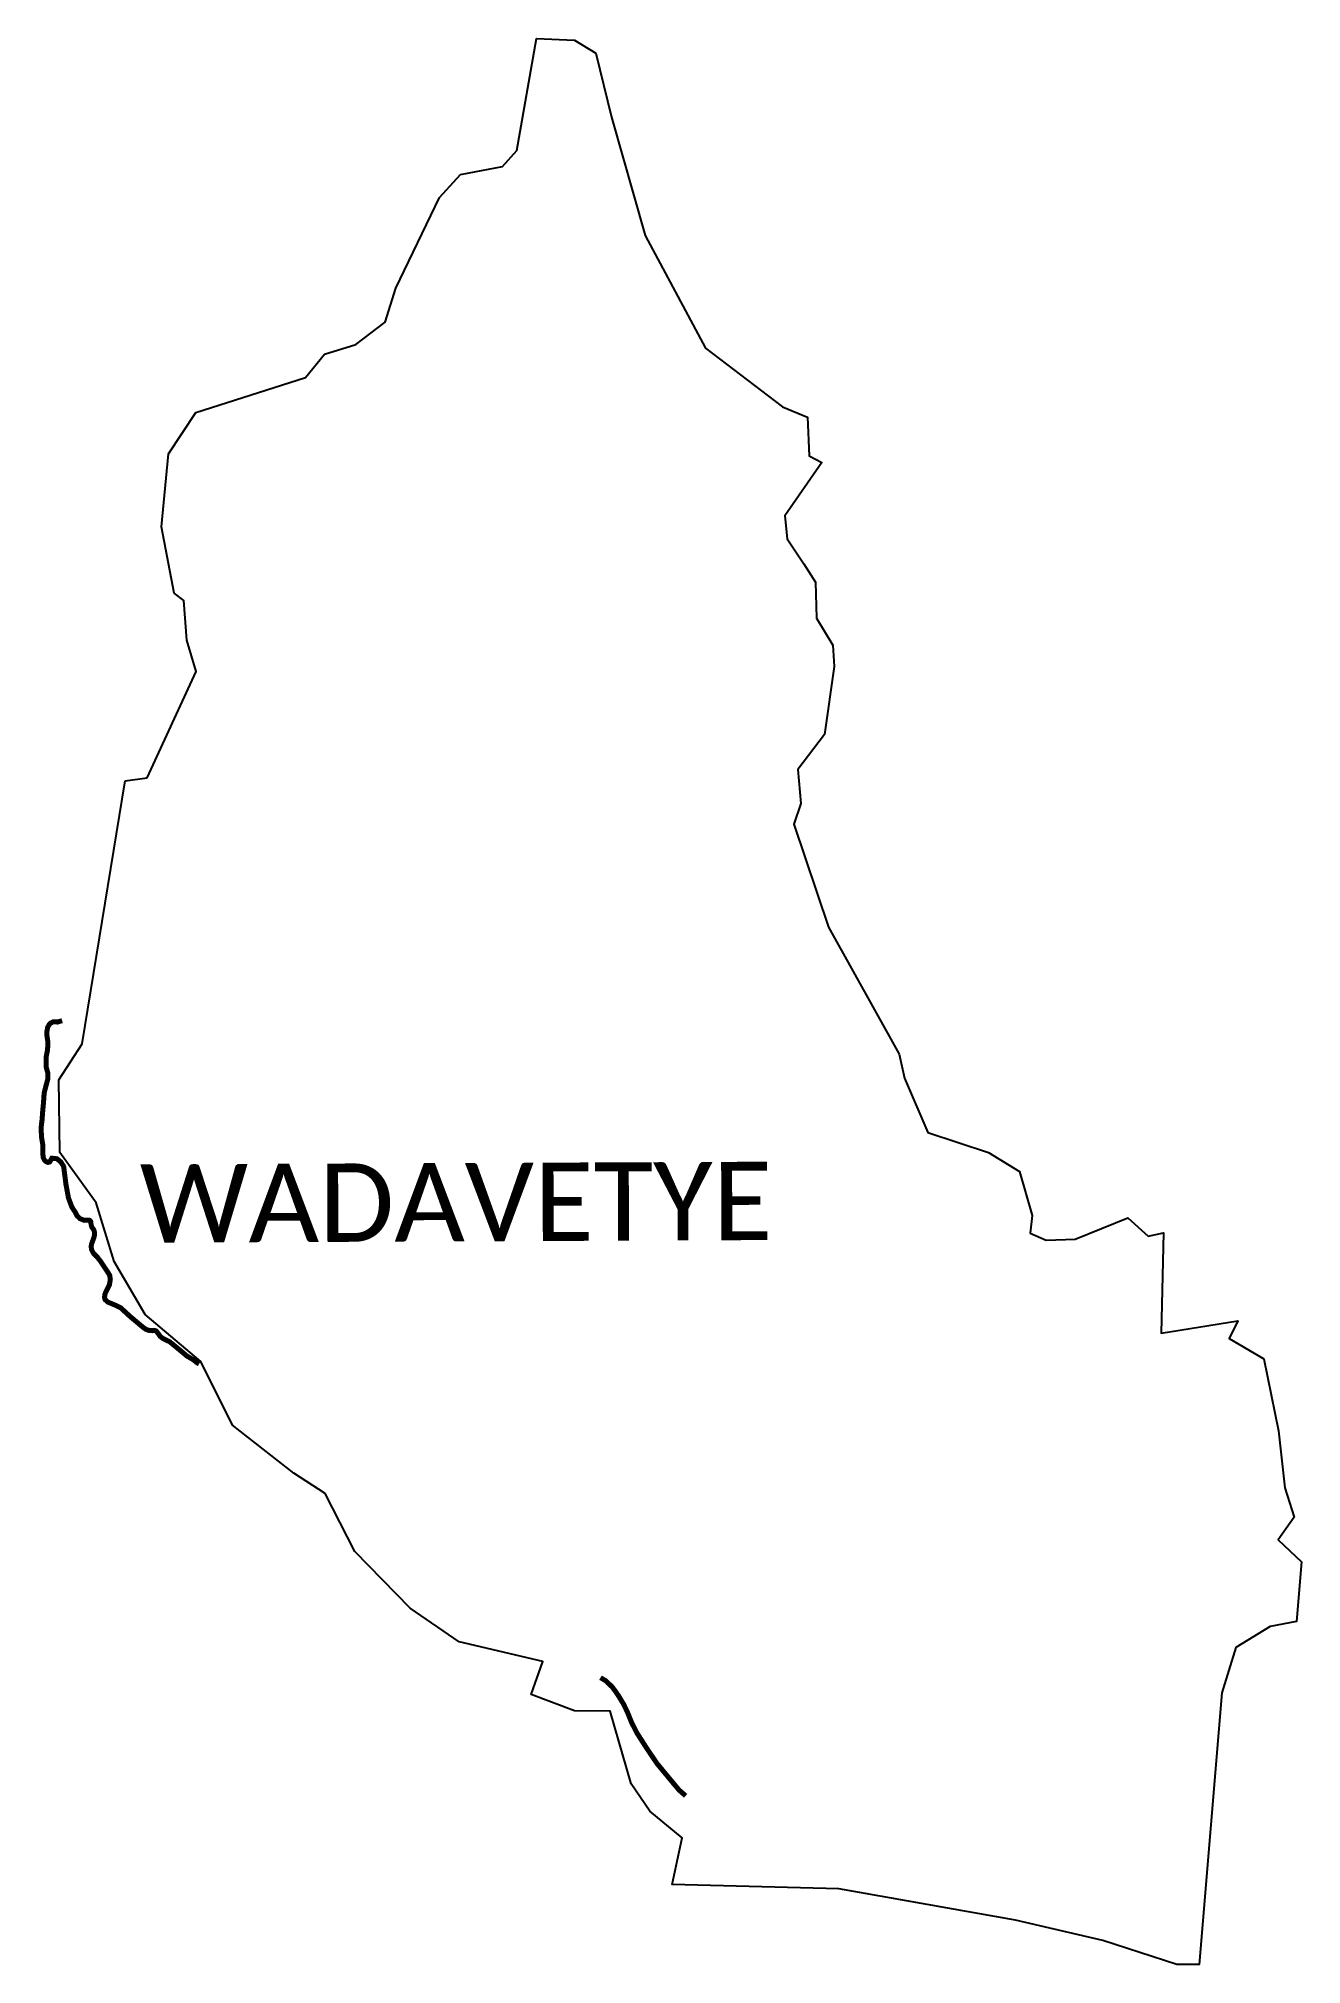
# Model space of a CAD drawing. Header units: metres. Extents: x 320625 to 323141, y 1845427 to 1849262.
import ezdxf

# ---------------------------------------------------------------- set-up
doc = ezdxf.new("R2010")
doc.units = ezdxf.units.M
for name, color, linetype in [('ARTIFICIALLY PROTECTED', 10, 'Continuous'), ('village', 3, 'Continuous'), ('VILLAGE NAME', 250, 'Continuous')]:
    doc.layers.add(name, color=color, linetype=linetype)
doc.styles.get("Standard").update_dxf_attribs({"font": 'calibri.ttf'})

msp = doc.modelspace()

# ---------------------------------------------------------------- linework, layer by layer
at = {"layer": 'ARTIFICIALLY PROTECTED', "const_width": 10, "flags": 128}
for points in [[(320672.4, 1847306.2), (320663.2, 1847303.5), (320654.5, 1847304), (320648.5, 1847300.6), (320647.1, 1847299.3), (320643.6, 1847293.1), (320642.1, 1847285.3), (320642, 1847277), (320643.6, 1847266.3), (320644, 1847257.4), (320642.9, 1847245.8), (320640.3, 1847233.3), (320640.3, 1847214.5), (320644, 1847201.7), (320644, 1847190.5), (320640.8, 1847178.8), (320636.5, 1847161.9), (320635.3, 1847143.4), (320633.8, 1847128.1), (320632.3, 1847108.2), (320630.3, 1847091.9), (320631.5, 1847072.9), (320634.1, 1847057.4), (320633.6, 1847043.4), (320634.8, 1847033.3), (320637.2, 1847028.5), (320640.7, 1847025.4), (320644.3, 1847024), (320647.6, 1847025), (320651.9, 1847032.4), (320662, 1847031.3), (320669.7, 1847025), (320675.4, 1847015.9), (320679.9, 1846980.6), (320685, 1846953), (320691.7, 1846935.2), (320698.8, 1846924.2), (320702.5, 1846917.1), (320708, 1846912.1), (320716.4, 1846908.7), (320721.5, 1846909.2), (320724, 1846909.3), (320727.4, 1846908.6), (320729.2, 1846906.5), (320729.9, 1846901.1), (320731.5, 1846895.1), (320735.2, 1846890.1), (320736.9, 1846884.7), (320736.4, 1846876.6), (320733.6, 1846868.8), (320731.2, 1846862.5), (320730.1, 1846856.8), (320731, 1846850.3), (320734.4, 1846843.5), (320742, 1846835.8), (320748.4, 1846827.7), (320760.8, 1846809.2), (320767.1, 1846799.3), (320768.3, 1846790.8), (320766.5, 1846780.1), (320759.5, 1846766.4), (320757.6, 1846761.3), (320756.7, 1846755.1), (320758, 1846750.7), (320763.5, 1846745.9), (320777.4, 1846740.1), (320789, 1846734.5), (320797.5, 1846726.7), (320807.9, 1846717.1), (320833, 1846696.1), (320839.2, 1846691.6), (320845.7, 1846689.5), (320852.8, 1846689), (320855.5, 1846689.6), (320859.5, 1846688.5), (320863.8, 1846683.1), (320867.7, 1846677.4), (320873.5, 1846673.2), (320886.4, 1846667), (320910.2, 1846647.5), (320921.1, 1846638.3), (320932, 1846632.2), (320941.1, 1846625.1), (320945.1, 1846622.8)], [(321744.5, 1845998.2), (321754.4, 1845992.3), (321767.7, 1845979.8), (321773, 1845972.7), (321780.5, 1845961.8), (321790.4, 1845945.5), (321798.4, 1845928.8), (321806.3, 1845909.3), (321816.6, 1845888.8), (321835.9, 1845858.5), (321857.2, 1845827), (321888.5, 1845789.3), (321901, 1845774.4), (321914.1, 1845762.9)]]:
    msp.add_lwpolyline(points, dxfattribs=at)
at = {"layer": 'village', "flags": 128}
msp.add_lwpolyline([(320797.9, 1847783.8), (320841.8, 1847789.5)], dxfattribs=at)
at = {"layer": 'village', "color": 3, "true_color": 0x00ff00}
for points in [[(320841.8, 1847789.5, 0), (320939.1, 1848001.4, 0), (320920.4, 1848063.7, 0), (320914.9, 1848142.8, 0), (320895.5, 1848157.4, 0), (320870.2, 1848289.5, 0), (320884, 1848434.7, 0), (320938.4, 1848517, 0), (321157.1, 1848586.5, 0), (321195, 1848633.3, 0), (321257.5, 1848652.1, 0), (321315.6, 1848697.1, 0), (321336.6, 1848764.5, 0), (321423.8, 1848945, 0), (321465.9, 1848990.6, 0), (321549.3, 1849006.5, 0), (321577.9, 1849038.7, 0), (321616.9, 1849261.6, 0), (321692.7, 1849258.6, 0), (321735.1, 1849232.3, 0), (321766.3, 1849105, 0), (321833.4, 1848869.7, 0), (321953.7, 1848645.2, 0), (322107.2, 1848528.3, 0), (322156.8, 1848507.7, 0), (322160.1, 1848430.8, 0), (322185.3, 1848417.6, 0), (322111.4, 1848311.6, 0), (322116.3, 1848265.2, 0), (322149.6, 1848215.5, 0), (322173, 1848179.5, 0), (322174.5, 1848107.3, 0), (322207, 1848053.8, 0), (322209.7, 1848011.4, 0), (322190.6, 1847875.8, 0), (322137.2, 1847806.3, 0), (322143.4, 1847738.9, 0), (322129.4, 1847697.4, 0), (322198.5, 1847492.1, 0), (322339.3, 1847239.7, 0), (322349.9, 1847191.7, 0), (322396.6, 1847083.8, 0), (322517.3, 1847043.5, 0), (322578.7, 1847006.2, 0), (322604.1, 1846918.4, 0), (322600.4, 1846883.2, 0), (322631.8, 1846869.2, 0), (322689.6, 1846871.4, 0), (322794.7, 1846913.5, 0), (322834.9, 1846877.1, 0), (322865.8, 1846883.6, 0), (322860.9, 1846684.2, 0), (323013.9, 1846708.7, 0), (322996.6, 1846673.7, 0), (323065.7, 1846632.8, 0), (323095, 1846489.8, 0), (323107.5, 1846376.4, 0), (323125.7, 1846317.4, 0), (323094.1, 1846272.5, 0), (323140.5, 1846229, 0)], [(323140.5, 1846229, 0), (323130.9, 1846109.9, 0), (323077.9, 1846100.2, 0), (323010, 1846058.3, 0), (322982.1, 1845968.2, 0), (322936.8, 1845427.1, 0), (322892.1, 1845427.4, 0), (322744.7, 1845475.1, 0), (322571.2, 1845515.5, 0), (322219, 1845577.8, 0), (321887.4, 1845586.5, 0), (321907.2, 1845679.4, 0), (321843, 1845732.4, 0), (321805.3, 1845786.5, 0), (321763.5, 1845931.4, 0), (321692.8, 1845932.1, 0), (321606.2, 1845964.9, 0), (321629.7, 1846030.1, 0), (321462.9, 1846069.6, 0), (321365.2, 1846136.5, 0), (321255.5, 1846249.1, 0), (321196.2, 1846365.1, 0), (321134.1, 1846405.1, 0), (321011.9, 1846501.1, 0), (320948.3, 1846627.9, 0), (320838, 1846721.1, 0), (320776.1, 1846826.9, 0), (320740.3, 1846943.7, 0), (320667.5, 1847044, 0), (320665.9, 1847188.4, 0), (320712.3, 1847260.4, 0), (320797.9, 1847783.8, 0)]]:
    msp.add_polyline3d(points, dxfattribs=at)

# ---------------------------------------------------------------- texts
at = {"layer": 'VILLAGE NAME', "insert": (320826.7, 1847020.1), "char_height": 155.989, "attachment_point": 1, "rotation": 0.2435}
msp.add_mtext_dynamic_manual_height_columns('{\\fCalibri|b0|i0|c0|p34;WADAVETYE}', width=1946.695, gutter_width=779.9, heights=[0], dxfattribs=at)

doc.saveas('drawing.dxf')
